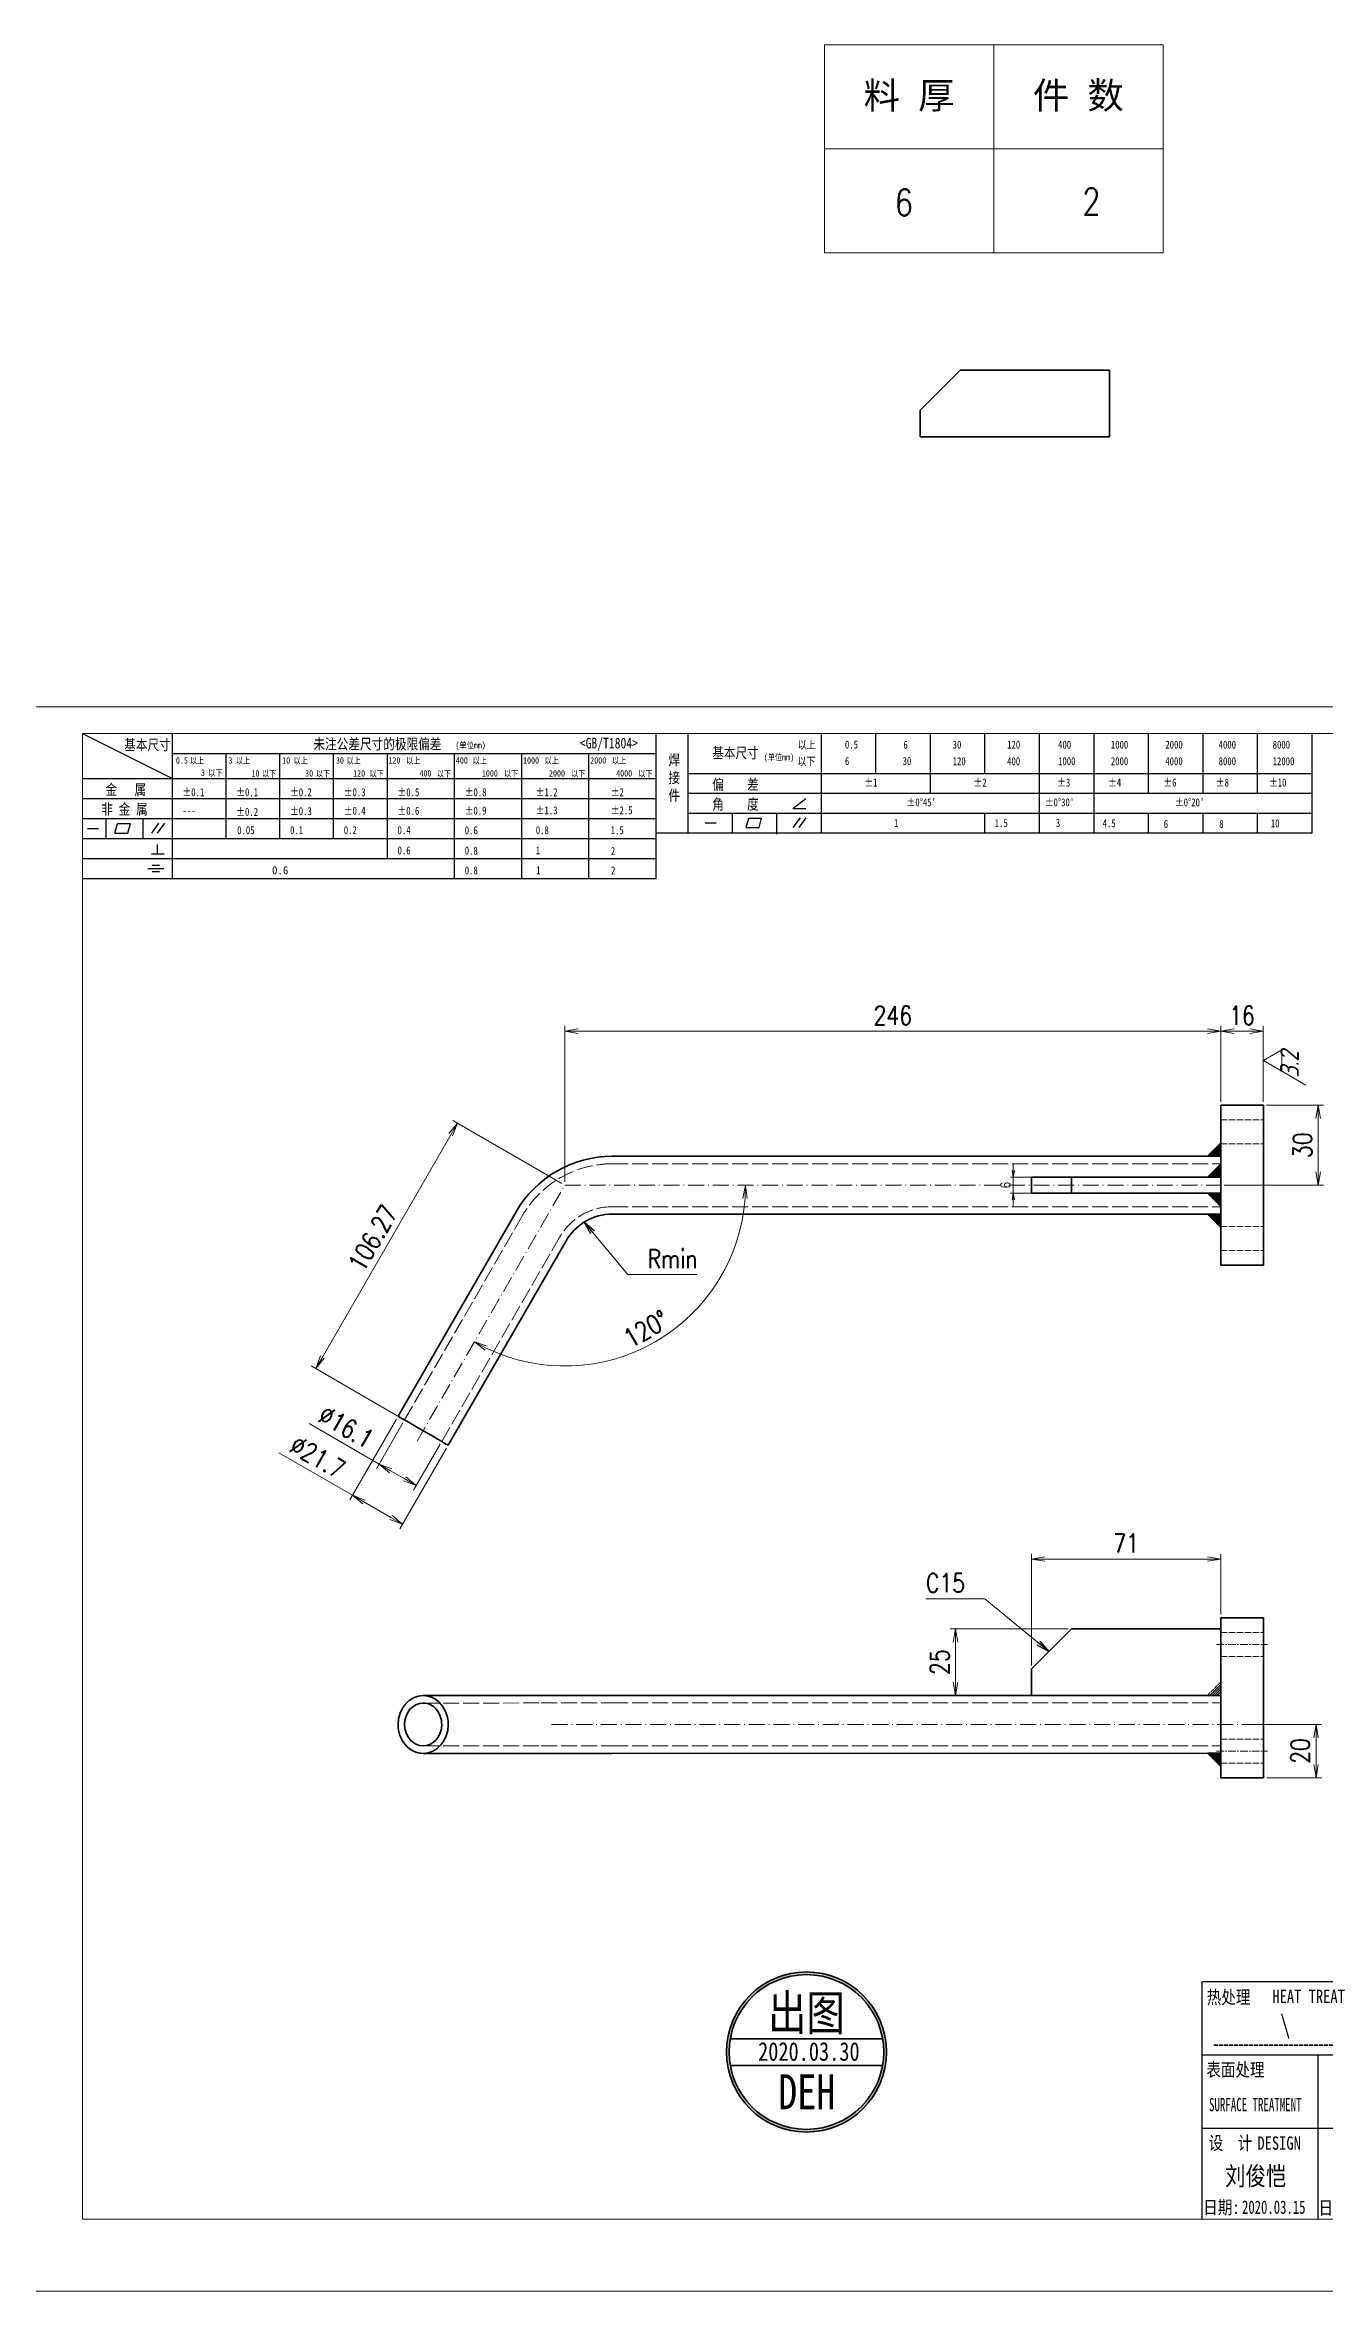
# Model space of a CAD drawing. Header units: millimetres. Extents: x 1333 to 359964, y -52803 to -5704.
# Drawn here: x 164653 to 165133, y -26402 to -25559 of the extents above; entities that cross this region are included whole.
import ezdxf
from ezdxf.enums import TextEntityAlignment as Align

# ---------------------------------------------------------------- set-up
doc = ezdxf.new("R2010")
doc.units = ezdxf.units.MM
doc.header["$LTSCALE"] = 0.5
for name, pattern in [('AM_ISO02W050x2', [3.75, 3, -0.75]), ('AM_ISO08W050x2', [9, 6, -0.75, 1.5, -0.75]), ('DASHDOT', [18.5, 12, -3, 0.5, -3]), ('DASHED', [15, 12, -3])]:
    doc.linetypes.add(name, pattern=pattern)
doc.layers.add('SYMBOL', color=7, linetype='Continuous')
doc.layers.add('图\\M+19E79\\M+195B6\\M+18E9A', color=7, linetype='Continuous')
for name, color, linetype, lineweight in [('中心线', 2, 'AM_ISO08W050x2', 18), ('印章专用-出图', 1, 'Continuous', 80), ('图框', 7, 'Continuous', 18), ('标注线', 3, 'Continuous', 18), ('热处理', 7, 'Continuous', 20), ('粗实线', 7, 'Continuous', 35), ('粗虚线', 6, 'AM_ISO02W050x2', 35), ('细实线', 3, 'Continuous', 18), ('虚线', 1, 'AM_ISO02W050x2', 18)]:
    doc.layers.add(name, color=color, linetype=linetype, lineweight=lineweight)
doc.layers.add('打印-禁用', color=7, linetype='Continuous', lineweight=15, plot=False)
doc.styles.add('DIM', font='romans.shx', dxfattribs={"width": 0.8, "bigfont": 'bigfont.shx'})
doc.styles.get("Standard").update_dxf_attribs({"font": 'simplex.shx'})
doc.styles.add('国标', font='simfang.ttf', dxfattribs={"width": 0.8})
doc.styles.add('机械长仿宋', font='gbenor.shx', dxfattribs={"height": 1, "bigfont": 'gbcbig.shx'})
doc.dimstyles.new('DEH 1-1$0', dxfattribs={"dimtxt": 3.5, "dimasz": 2.5, "dimexe": 1, "dimexo": 0.625, "dimgap": 1.2, "dimtad": 1, "dimzin": 9, "dimdsep": 46, "dimtxsty": 'DIM', "dimblk": 'OPEN', "dimcen": 0, "dimclrd": 8, "dimclre": 8, "dimclrt": 2, "dimazin": 2, "dimtfac": 0.5, "dimtmove": 0, "dimatfit": 3, "dimldrblk": 'OPEN', "dimfxl": 0, "dimtolj": 2, "dimlwd": 18, "dimlwe": 18, "dimarcsym": 0})
doc.dimstyles.new('DEH 1-2', dxfattribs={"dimscale": 2, "dimtxt": 3.5, "dimasz": 2.5, "dimexe": 1, "dimexo": 0.625, "dimgap": 1.2, "dimtad": 1, "dimtoh": 1, "dimdsep": 46, "dimtxsty": 'DIM', "dimblk": 'OPEN', "dimcen": 0, "dimclrd": 8, "dimclre": 8, "dimclrt": 2, "dimazin": 2, "dimtfac": 0.5, "dimtmove": 0, "dimatfit": 3, "dimldrblk": 'OPEN', "dimfxl": 0, "dimtolj": 2, "dimlwd": 18, "dimlwe": 18, "dimarcsym": 0})
doc.dimstyles.new('DEH 1-2$0', dxfattribs={"dimscale": 2, "dimtxt": 3.5, "dimasz": 2.5, "dimexe": 1, "dimexo": 0.625, "dimgap": 1.2, "dimtad": 1, "dimdsep": 46, "dimtxsty": 'DIM', "dimblk": 'OPEN', "dimcen": 0, "dimclrd": 8, "dimclre": 8, "dimclrt": 2, "dimazin": 2, "dimtfac": 0.5, "dimtmove": 0, "dimatfit": 3, "dimldrblk": 'OPEN', "dimfxl": 0, "dimtolj": 2, "dimlwd": 13, "dimlwe": 13, "dimarcsym": 0})
doc.dimstyles.new('DEH 1-2$7', dxfattribs={"dimscale": 2, "dimtxt": 3.5, "dimasz": 2.5, "dimexe": 1, "dimexo": 0.625, "dimgap": 1.2, "dimtad": 1, "dimdsep": 46, "dimtxsty": 'DIM', "dimblk": 'OPEN', "dimcen": 0, "dimclrd": 8, "dimclre": 8, "dimclrt": 2, "dimazin": 2, "dimtfac": 0.5, "dimtmove": 0, "dimatfit": 3, "dimldrblk": 'OPEN', "dimfxl": 0, "dimtolj": 2, "dimlwd": 13, "dimlwe": 13, "dimarcsym": 0})

# ---------------------------------------------------------------- blocks, each defined once
blk = doc.blocks.new('GZDEH零件A3图框V01版')
at = {"layer": '图\\M+19E79\\M+195B6\\M+18E9A', "color": 9}
for p, q in [((2882.49, -1554.46), (2899.37, -1562.92)), ((2899.37, -1581.67), (2899.37, -1554.46)), ((2990.09, -1581.67), (2990.09, -1554.46)), ((2996.09, -1573.08), (2996.09, -1554.46)), ((3021.09, -1561.98), (3021.09, -1554.46)), ((3031.31, -1561.98), (3031.31, -1554.46)), ((3041.53, -1561.98), (3041.53, -1554.46)), ((3051.75, -1561.98), (3051.75, -1554.46)), ((3061.98, -1561.98), (3061.98, -1554.46)), ((3072.2, -1561.98), (3072.2, -1554.46)), ((3082.42, -1561.98), (3082.42, -1554.46)), ((3092.64, -1561.98), (3092.64, -1554.46)), ((3102.86, -1561.98), (3102.86, -1554.46)), ((3113.09, -1573.08), (3113.09, -1554.46)), ((2899.37, -1558.24), (2990.09, -1558.24)), ((2909.45, -1574.17), (2909.45, -1558.24)), ((2919.53, -1574.17), (2919.53, -1558.24)), ((2929.61, -1574.17), (2929.61, -1558.24)), ((2939.69, -1577.92), (2939.69, -1558.24)), ((2952.29, -1581.67), (2952.29, -1558.24)), ((2964.89, -1581.67), (2964.89, -1558.24)), ((2977.49, -1581.67), (2977.49, -1558.24)), ((2996.09, -1561.98), (3113.09, -1561.98)), ((3021.09, -1573.08), (3021.09, -1561.98)), ((3041.53, -1565.68), (3041.53, -1561.98)), ((3061.98, -1573.08), (3061.98, -1561.98)), ((3072.2, -1573.08), (3072.2, -1561.98)), ((3082.42, -1565.68), (3082.42, -1561.98)), ((3092.64, -1565.68), (3092.64, -1561.98)), ((3102.86, -1565.68), (3102.86, -1561.98)), ((2882.49, -1562.92), (2990.09, -1562.92)), ((2996.09, -1565.68), (3113.09, -1565.68)), ((2882.49, -1566.67), (2990.09, -1566.67)), ((2882.49, -1570.42), (2990.09, -1570.42)), ((2886.92, -1574.12), (2886.92, -1570.42)), ((2893.91, -1574.12), (2893.91, -1570.42)), ((2996.09, -1569.38), (3113.09, -1569.38)), ((3004.42, -1573.08), (3004.42, -1569.38)), ((3006.97, -1572.12), (3007.45, -1570.33)), ((3007.45, -1570.33), (3009.86, -1570.33)), ((3009.39, -1572.12), (3009.86, -1570.33)), ((3012.75, -1573.08), (3012.75, -1569.38)), ((3015.75, -1568.51), (3018.15, -1566.66)), ((3015.75, -1568.51), (3018.15, -1568.51)), ((3015.81, -1572.12), (3017.15, -1570.26)), ((3016.89, -1572.12), (3018.23, -1570.26)), ((3051.75, -1573.08), (3051.75, -1569.38)), ((3082.42, -1573.08), (3082.42, -1569.48)), ((3092.64, -1573.08), (3092.64, -1569.38)), ((3102.86, -1573.08), (3102.86, -1569.38)), ((2882.49, -1574.17), (2990.09, -1574.17)), ((2883.43, -1572.27), (2885.49, -1572.27)), ((2888.59, -1573.16), (2889.07, -1571.37)), ((2888.59, -1573.16), (2891, -1573.16)), ((2889.07, -1571.37), (2891.48, -1571.37)), ((2891, -1573.16), (2891.48, -1571.37)), ((2895.52, -1573.16), (2896.85, -1571.3)), ((2896.6, -1573.16), (2897.94, -1571.3)), ((2990.09, -1573.08), (3113.09, -1573.08)), ((2999.26, -1571.23), (3001.32, -1571.23)), ((3006.97, -1572.12), (3009.39, -1572.12)), ((3012.75, -1573.33), (3012.75, -1573.08)), ((2882.49, -1577.92), (2990.09, -1577.92)), ((2895.42, -1577.05), (2897.81, -1577.05)), ((2896.58, -1577.05), (2896.58, -1575.28)), ((2882.49, -1581.67), (2990.09, -1581.67)), ((2894.79, -1579.77), (2897.77, -1579.77)), ((2895.57, -1579.17), (2896.92, -1579.17)), ((2895.57, -1580.37), (2896.93, -1580.37)), ((3272.49, -1788.46), (3092.49, -1788.46)), ((3181.99, -1802.21), (3092.49, -1802.21)), ((3114.17, -1802.21), (3114.17, -1815.96)), ((3181.99, -1815.96), (3092.49, -1815.96)), ((3114.17, -1815.96), (3114.17, -1832.96)), ((3114.17, -1815.96), (3114.17, -1832.96))]:
    blk.add_line(p, q, dxfattribs=at)
at = {"layer": '图\\M+19E79\\M+195B6\\M+18E9A', "color": 7}
blk.add_line((3272.49, -1788.46), (3092.49, -1788.46), dxfattribs=at)
at = {"layer": '图\\M+19E79\\M+195B6\\M+18E9A', "color": 9, "linetype": 'Continuous'}
blk.add_line((3092.49, -1832.96), (3092.49, -1788.46), dxfattribs=at)
at = {"layer": '图框', "linetype": 'Continuous'}
for p, q in [((2882.49, -1554.46), (2882.49, -1832.96)), ((3272.49, -1554.46), (2882.49, -1554.46)), ((2882.49, -1832.96), (3272.49, -1832.96))]:
    blk.add_line(p, q, dxfattribs=at)
at = {"layer": '打印-禁用', "linetype": 'Continuous'}
for p, q in [((3277.49, -1549.46), (2857.49, -1549.46)), ((2857.49, -1846.46), (3277.49, -1846.46))]:
    blk.add_line(p, q, dxfattribs=at)
at = {"layer": '图\\M+19E79\\M+195B6\\M+18E9A', "color": 9, "style": '国标'}
for s, height, width, p in [('基本尺寸', 2, 0.8, (2890.33, -1557.58)), ('未注公差尺寸的极限偏差', 2, 0.8, (2925.81, -1557.44)), ('<GB/T1804>', 2, 0.8, (2975.78, -1557.27)), ('基本尺寸', 2, 0.8, (3000.6, -1559.1)), ('以上', 1.5, 0.8, (3016.64, -1557.33)), ('0.5', 1.5, 0.8, (3025.49, -1557.3)), ('6', 1.5, 0.8, (3036.45, -1557.34)), ('30', 1.5, 0.8, (3045.69, -1557.31)), ('120', 1.5, 0.8, (3055.91, -1557.31)), ('400', 1.5, 0.8, (3065.46, -1557.31)), ('1000', 1.5, 0.8, (3075.36, -1557.31)), ('2000', 1.5, 0.8, (3085.57, -1557.31)), ('4000', 1.5, 0.8, (3095.57, -1557.31)), ('8000', 1.5, 0.8, (3105.7, -1557.31)), ('30', 1.2, 0.8, (2930.04, -1560.11)), ('以下', 1.5, 0.8, (3016.58, -1560.43)), ('6', 1.5, 0.8, (3025.49, -1560.38)), ('30', 1.5, 0.8, (3036.31, -1560.39)), ('120', 1.5, 0.8, (3045.69, -1560.41)), ('400', 1.5, 0.8, (3055.91, -1560.41)), ('1000', 1.5, 0.8, (3065.46, -1560.41)), ('2000', 1.5, 0.8, (3075.36, -1560.41)), ('4000', 1.5, 0.8, (3085.57, -1560.41)), ('8000', 1.5, 0.8, (3095.57, -1560.41)), ('12000', 1.5, 0.8, (3105.7, -1560.41)), ('金   属', 2, 0.8, (2886.82, -1565.98)), ('±0.1', 1.5, 0.8, (2901.27, -1566.23)), ('±0.1', 1.5, 0.8, (2911.35, -1566.23)), ('±0.2', 1.5, 0.8, (2921.43, -1566.23)), ('±0.3', 1.5, 0.8, (2931.51, -1566.23)), ('±0.5', 1.5, 0.8, (2941.59, -1566.23)), ('±0.8', 1.5, 0.8, (2954.19, -1566.23)), ('±1.2', 1.5, 0.8, (2967.51, -1566.23)), ('±2', 1.5, 0.8, (2981.58, -1566.23)), ('偏    差', 2, 0.8, (3000.6, -1565.04)), ('±1', 1.5, 0.8, (3029.16, -1564.42)), ('±2', 1.5, 0.8, (3049.61, -1564.42)), ('±3', 1.5, 0.8, (3065.3, -1564.42)), ('±4', 1.5, 0.8, (3074.85, -1564.42)), ('±6', 1.5, 0.8, (3085.22, -1564.42)), ('±8', 1.5, 0.8, (3095.06, -1564.42)), ('±10', 1.5, 0.8, (3105.02, -1564.42)), ('非 金 属', 2, 0.8, (2886.02, -1569.65)), ('---', 1.5, 0.8, (2901.27, -1569.65)), ('±0.2', 1.5, 0.8, (2911.35, -1569.92)), ('±0.3', 1.5, 0.8, (2921.43, -1569.77)), ('±0.4', 1.5, 0.8, (2931.51, -1569.71)), ('±0.6', 1.5, 0.8, (2941.59, -1569.71)), ('±0.9', 1.5, 0.8, (2954.19, -1569.68)), ('±1.3', 1.5, 0.8, (2967.51, -1569.62)), ('±2.5', 1.5, 0.8, (2981.58, -1569.61)), ('角    度', 2, 0.8, (3000.6, -1568.74)), ('1', 1.5, 0.8, (3034.69, -1571.98)), ("±0%%D45'", 1.5, 0.8, (3037.06, -1568.12)), ('1.5', 1.5, 0.8, (3053.59, -1572.01)), ("±0%%D30'", 1.5, 0.8, (3062.98, -1568.12)), ('3', 1.5, 0.8, (3065.05, -1571.98)), ('4.5', 1.5, 0.8, (3073.82, -1572.05)), ("±0%%D20'", 1.5, 0.8, (3087.38, -1568.12)), ('10', 1.5, 0.8, (3105.36, -1572.06)), ('0.1', 1.5, 0.8, (2921.43, -1573.34)), ('0.2', 1.5, 0.8, (2931.51, -1573.33)), ('0.4', 1.5, 0.8, (2941.59, -1573.33)), ('0.6', 1.5, 0.8, (2954.19, -1573.35)), ('0.8', 1.5, 0.8, (2967.51, -1573.33)), ('1.5', 1.5, 0.8, (2981.58, -1573.34)), ('6', 1.5, 0.8, (3085.28, -1572.19)), ('8', 1.5, 0.8, (3095.68, -1572.15)), ('0.6', 1.5, 0.8, (2941.59, -1577.14)), ('0.8', 1.5, 0.8, (2954.19, -1577.17)), ('1', 1.5, 0.8, (2967.51, -1577.12)), ('2', 1.5, 0.8, (2981.58, -1577.26)), ('0.8', 1.5, 0.8, (2954.19, -1580.87)), ('1', 1.5, 0.8, (2967.59, -1580.86)), ('2', 1.5, 0.8, (2981.62, -1580.89)), ('热处理', 2.5, 0.8, (3093.35, -1792.61)), ('表面处理', 2.5, 0.8, (3093.27, -1806.21)), ('SURFACE TREATMENT', 2.5, 0.6, (3093.77, -1812.75)), (' DESIGN', 2.5, 0.8, (3101.47, -1819.96))]:
    blk.add_text(s, height=height, dxfattribs=dict(at, width=width)).set_placement(p)
at = {"layer": '图\\M+19E79\\M+195B6\\M+18E9A', "color": 9, "lineweight": 15, "style": '国标', "width": 0.8}
for s, p in [('(单位mm)', (2952.44, -1557.27)), ('0.5', (2900.03, -1560.11)), ('以上', (2902.64, -1560.16)), ('3', (2904.73, -1562.41)), ('以下', (2906.1, -1562.46)), ('3', (2909.88, -1560.11)), ('以上', (2911.25, -1560.16)), ('10', (2914.19, -1562.54)), ('以下', (2916.18, -1562.59)), ('10', (2919.96, -1560.11)), ('以上', (2922.09, -1560.16)), ('30', (2924.27, -1562.54)), ('以下', (2926.26, -1562.59)), ('以上', (2932.02, -1560.16)), ('120', (2933.26, -1562.54)), ('以下', (2936.34, -1562.59)), ('120', (2939.88, -1560.11)), ('以上', (2943.21, -1560.16)), ('400', (2945.7, -1562.54)), ('以下', (2948.94, -1562.59)), ('400', (2952.52, -1560.11)), ('以上', (2955.68, -1560.16)), ('1000', (2957.41, -1562.54)), ('以下', (2961.54, -1562.59)), ('1000', (2965.12, -1560.11)), ('以上', (2969.16, -1560.16)), ('2000', (2969.99, -1562.54)), ('以下', (2974.14, -1562.59)), ('2000', (2977.72, -1560.11)), ('以上', (2981.8, -1560.16)), ('4000', (2982.59, -1562.54)), ('以下', (2986.74, -1562.59)), ('(单位mm)', (3010.27, -1559.51))]:
    blk.add_text(s, height=1.2, dxfattribs=at).set_placement(p)
at = {"layer": '图\\M+19E79\\M+195B6\\M+18E9A', "color": 9, "lineweight": 13, "style": '国标'}
blk.add_text('0.6', height=1.5, dxfattribs=at).set_placement((2918.05, -1580.85))
at = {"layer": '图\\M+19E79\\M+195B6\\M+18E9A', "color": 9, "style": '国标', "width": 0.8}
for s, p in [('HEAT TREAT', (3112.45, -1792.46)), ('设  计', (3097.79, -1819.96)), ('日期:', (3096.09, -1832)), ('日期:', (3117.71, -1832.1))]:
    blk.add_text(s, height=2.5, dxfattribs=at).set_placement(p, align=Align.CENTER)
at = {"layer": '图\\M+19E79\\M+195B6\\M+18E9A', "color": 9, "style": '国标'}
for s, insert, char_height, width, attachment_point in [('焊\\P接\\P件', (2992.39, -1558.41), 2, 3.1877, 1), ('0.05', (2911.51, -1573.37), 1.5, 5.1982, 7)]:
    blk.add_mtext(s, dxfattribs=dict(at, insert=insert, char_height=char_height, width=width, attachment_point=attachment_point))
blk = doc.blocks.new('DEH A3')
at = {"layer": '图框'}
blk.add_blockref('GZDEH零件A3图框V01版', (-2857.49, 1846.46), dxfattribs=at)
blk = doc.blocks.new('WELDING_5')
at = {"layer": '粗实线'}
blk.add_hatch(color=256, dxfattribs=at).paths.add_polyline_path([(0, 5), (0, 0), (5, 0)])
for q in [(0, 5), (5, 0)]:
    blk.add_line((0, 0), q, dxfattribs=at)
blk.add_lwpolyline([(0, 5), (5, 0)], dxfattribs=at)
blk = doc.blocks.new('_Open')
at = {"color": 0, "linetype": 'ByBlock', "lineweight": -2}
for p, q in [((-1, 0.17), (0, 0)), ((-1, -0.17), (0, 0)), ((0, 0), (-1, 0))]:
    blk.add_line(p, q, dxfattribs=at)
blk = doc.blocks.new('*D110')
at = {"layer": 'Defpoints', "color": 0, "transparency": 16777216}
for p in [(165023.27, -26127.09), (165094.27, -26149.08), (165023.27, -26168.24)]:
    blk.add_point(p, dxfattribs=at)
at = {"layer": '标注线', "color": 8, "lineweight": 13, "transparency": 16777216}
for p, q in [((165023.27, -26166.99), (165023.27, -26125.09)), ((165089.27, -26127.09), (165028.27, -26127.09)), ((165094.27, -26147.83), (165094.27, -26125.09))]:
    blk.add_line(p, q, dxfattribs=at)
at = {"layer": '标注线', "color": 8, "lineweight": 13, "transparency": 16777216, "xscale": 5, "yscale": 5, "zscale": 5, "rotation": 180}
blk.add_blockref('_Open', (165023.27, -26127.09), dxfattribs=at)
at = {"layer": '标注线', "color": 8, "lineweight": 13, "transparency": 16777216, "xscale": 5, "yscale": 5, "zscale": 5}
blk.add_blockref('_Open', (165094.27, -26127.09), dxfattribs=at)
at = {"layer": '标注线', "color": 2, "transparency": 16777216, "insert": (165058.77, -26121.19), "char_height": 7, "attachment_point": 5, "style": 'DIM'}
blk.add_mtext('\\A2;71', dxfattribs=at)
blk = doc.blocks.new('*D111')
at = {"layer": 'Defpoints', "color": 0, "transparency": 16777216}
for p in [(164994.79, -26153.24), (165038.27, -26153.24), (165023.28, -26178.24)]:
    blk.add_point(p, dxfattribs=at)
at = {"layer": '标注线', "color": 8, "lineweight": 13, "transparency": 16777216}
for p, q in [((165037.02, -26153.24), (164992.79, -26153.24)), ((164994.79, -26173.24), (164994.79, -26158.24)), ((165022.03, -26178.24), (164992.79, -26178.24))]:
    blk.add_line(p, q, dxfattribs=at)
at = {"layer": '标注线', "color": 8, "lineweight": 13, "transparency": 16777216, "xscale": 5, "yscale": 5, "zscale": 5}
for p, rotation in [((164994.79, -26153.24), 90), ((164994.79, -26178.24), 270)]:
    blk.add_blockref('_Open', p, dxfattribs=dict(at, rotation=rotation))
at = {"layer": '标注线', "color": 2, "transparency": 16777216, "insert": (164988.89, -26165.74), "char_height": 7, "attachment_point": 5, "rotation": 90, "style": 'DIM'}
blk.add_mtext('\\A2;25', dxfattribs=at)
blk = doc.blocks.new('WELDING_5_H')
at = {"layer": '虚线'}
h = blk.add_hatch(dxfattribs=at)
h.set_pattern_fill('ANSI31', color=256, scale=0.2, angle=90, style=0)
h.paths.add_polyline_path([(0, 5), (0, 0), (5, 0)])
for q in [(0, 5), (5, 0)]:
    blk.add_line((0, 0), q, dxfattribs=at)
blk.add_lwpolyline([(0, 5), (5, 0)], dxfattribs=at)
blk = doc.blocks.new('*D112')
at = {"layer": 'Defpoints', "color": 0, "transparency": 16777216}
for p in [(165106.15, -26189.08), (165130.04, -26189.08), (165110.28, -26209.07)]:
    blk.add_point(p, dxfattribs=at)
at = {"layer": '标注线', "color": 8, "lineweight": 13, "transparency": 16777216}
for p, q in [((165107.4, -26189.08), (165132.04, -26189.08)), ((165130.04, -26204.07), (165130.04, -26194.08)), ((165111.53, -26209.07), (165132.04, -26209.07))]:
    blk.add_line(p, q, dxfattribs=at)
at = {"layer": '标注线', "color": 8, "lineweight": 13, "transparency": 16777216, "xscale": 5, "yscale": 5, "zscale": 5}
for p, rotation in [((165130.04, -26189.08), 90), ((165130.04, -26209.07), 270)]:
    blk.add_blockref('_Open', p, dxfattribs=dict(at, rotation=rotation))
at = {"layer": '标注线', "color": 2, "transparency": 16777216, "insert": (165124.14, -26199.07), "char_height": 7, "attachment_point": 5, "rotation": 90, "style": 'DIM'}
blk.add_mtext('\\A2;20', dxfattribs=at)
blk = doc.blocks.new('*D113')
at = {"layer": 'Defpoints', "color": 0, "transparency": 16777216}
for p in [(164848.28, -25986.94), (164848.28, -25986.94), (165094.28, -25986.94), (164900.21, -26030.52), (164792.9, -26082.83)]:
    blk.add_point(p, dxfattribs=at)
at = {"layer": '标注线', "color": 8, "lineweight": 18, "transparency": 16777216}
blk.add_arc((164848.28, -25986.94), 67.79, 244.22245, 355.77313, dxfattribs=at)
at = {"layer": '标注线', "color": 8, "lineweight": 18, "transparency": 16777216, "xscale": 5, "yscale": 5, "zscale": 5}
for p, rotation in [((164916.07, -25986.94), 87.88656311979389), ((164814.38, -26045.65), 152.1090231538793)]:
    blk.add_blockref('_Open', p, dxfattribs=dict(at, rotation=rotation))
at = {"layer": '标注线', "color": 2, "transparency": 16777216, "insert": (164878.75, -26040.81), "char_height": 7, "attachment_point": 5, "rotation": 29.49692, "style": 'DIM'}
blk.add_mtext('\\A2;120\\M+1818B', dxfattribs=at)
blk = doc.blocks.new('*D114')
at = {"layer": 'Defpoints', "color": 0, "transparency": 16777216}
for p in [(165110.27, -25956.95), (165130.85, -25956.95), (165094.28, -25986.94)]:
    blk.add_point(p, dxfattribs=at)
at = {"layer": '标注线', "color": 8, "lineweight": 13, "transparency": 16777216}
for p, q in [((165111.52, -25956.95), (165132.85, -25956.95)), ((165130.85, -25981.94), (165130.85, -25961.95)), ((165095.53, -25986.94), (165132.85, -25986.94))]:
    blk.add_line(p, q, dxfattribs=at)
at = {"layer": '标注线', "color": 8, "lineweight": 13, "transparency": 16777216, "xscale": 5, "yscale": 5, "zscale": 5}
for p, rotation in [((165130.85, -25956.95), 90), ((165130.85, -25986.94), 270)]:
    blk.add_blockref('_Open', p, dxfattribs=dict(at, rotation=rotation))
at = {"layer": '标注线', "color": 2, "transparency": 16777216, "insert": (165124.95, -25971.94), "char_height": 7, "attachment_point": 5, "rotation": 90, "style": 'DIM'}
blk.add_mtext('\\A2;30', dxfattribs=at)
blk = doc.blocks.new('*D115')
at = {"layer": 'Defpoints', "color": 0, "transparency": 16777216}
for p in [(164785.75, -26073.54), (164804.54, -26084.39), (164768.62, -26103.2)]:
    blk.add_point(p, dxfattribs=at)
at = {"layer": '标注线', "color": 8, "lineweight": 13, "transparency": 16777216}
for p, q in [((164785.12, -26074.62), (164767.62, -26104.93)), ((164768.62, -26103.2), (164740.97, -26087.23)), ((164803.92, -26085.47), (164786.42, -26115.78)), ((164783.09, -26111.55), (164772.95, -26105.7))]:
    blk.add_line(p, q, dxfattribs=at)
at = {"layer": '标注线', "color": 8, "lineweight": 13, "transparency": 16777216, "xscale": 5, "yscale": 5, "zscale": 5}
for p, rotation in [((164768.62, -26103.2), 149.9999950073746), ((164787.42, -26114.05), 329.9999950073746)]:
    blk.add_blockref('_Open', p, dxfattribs=dict(at, rotation=rotation))
at = {"layer": '标注线', "color": 2, "transparency": 16777216, "insert": (164755.58, -26088.86), "char_height": 7, "attachment_point": 5, "rotation": 330, "style": 'DIM'}
blk.add_mtext('\\A2;%%c21.7', dxfattribs=at)
blk = doc.blocks.new('*D116')
at = {"layer": 'Defpoints', "color": 0, "transparency": 16777216}
for p in [(164788.17, -26074.94), (164802.12, -26082.99), (164778.62, -26091.49)]:
    blk.add_point(p, dxfattribs=at)
at = {"layer": '标注线', "color": 8, "lineweight": 13, "transparency": 16777216}
for p, q in [((164778.62, -26091.49), (164752.35, -26076.33)), ((164787.55, -26076.02), (164777.62, -26093.23)), ((164801.49, -26084.07), (164791.56, -26101.27)), ((164788.23, -26097.04), (164782.95, -26093.99))]:
    blk.add_line(p, q, dxfattribs=at)
at = {"layer": '标注线', "color": 8, "lineweight": 13, "transparency": 16777216, "xscale": 5, "yscale": 5, "zscale": 5}
for p, rotation in [((164778.62, -26091.49), 150.0045130564991), ((164792.56, -26099.54), 330.0045130564991)]:
    blk.add_blockref('_Open', p, dxfattribs=dict(at, rotation=rotation))
at = {"layer": '标注线', "color": 2, "transparency": 16777216, "insert": (164766.27, -26077.55), "char_height": 7, "attachment_point": 5, "rotation": 330.00451, "style": 'DIM'}
blk.add_mtext('\\A2;%%c16.1', dxfattribs=at)
blk = doc.blocks.new('*D117')
at = {"layer": 'Defpoints', "color": 0, "transparency": 16777216}
for p in [(164807.98, -25963.67), (164848.28, -25986.94), (164795.14, -26078.96)]:
    blk.add_point(p, dxfattribs=at)
at = {"layer": '标注线', "color": 8, "lineweight": 13, "transparency": 16777216}
for p, q in [((164847.19, -25986.31), (164806.25, -25962.67)), ((164757.34, -26051.37), (164805.48, -25968)), ((164794.05, -26078.34), (164753.11, -26054.7))]:
    blk.add_line(p, q, dxfattribs=at)
at = {"layer": '标注线', "color": 8, "lineweight": 13, "transparency": 16777216, "xscale": 5, "yscale": 5, "zscale": 5}
for p, rotation in [((164807.98, -25963.67), 59.99559184281728), ((164754.84, -26055.7), 239.9955918428173)]:
    blk.add_blockref('_Open', p, dxfattribs=dict(at, rotation=rotation))
at = {"layer": '标注线', "color": 2, "transparency": 16777216, "insert": (164776.3, -26006.73), "char_height": 7, "attachment_point": 5, "rotation": 59.99559, "style": 'DIM'}
blk.add_mtext('\\A2;106.27', dxfattribs=at)
blk = doc.blocks.new('*D118')
at = {"layer": 'Defpoints', "color": 0, "transparency": 16777216}
for p in [(164848.28, -25929.18), (165094.28, -25956.95), (164848.28, -25986.94)]:
    blk.add_point(p, dxfattribs=at)
at = {"layer": '标注线', "color": 8, "lineweight": 13, "transparency": 16777216}
for p, q in [((164848.28, -25985.69), (164848.28, -25927.18)), ((165089.28, -25929.18), (164853.28, -25929.18)), ((165094.28, -25955.7), (165094.28, -25927.18))]:
    blk.add_line(p, q, dxfattribs=at)
at = {"layer": '标注线', "color": 8, "lineweight": 13, "transparency": 16777216, "xscale": 5, "yscale": 5, "zscale": 5, "rotation": 180}
blk.add_blockref('_Open', (164848.28, -25929.18), dxfattribs=at)
at = {"layer": '标注线', "color": 8, "lineweight": 13, "transparency": 16777216, "xscale": 5, "yscale": 5, "zscale": 5}
blk.add_blockref('_Open', (165094.28, -25929.18), dxfattribs=at)
at = {"layer": '标注线', "color": 2, "transparency": 16777216, "insert": (164971.28, -25923.28), "char_height": 7, "attachment_point": 5, "style": 'DIM'}
blk.add_mtext('\\A2;246', dxfattribs=at)
blk = doc.blocks.new('*D119')
at = {"layer": 'Defpoints', "color": 0, "transparency": 16777216}
for p in [(165110.27, -25929.18), (165094.28, -25956.94), (165110.27, -25956.95)]:
    blk.add_point(p, dxfattribs=at)
at = {"layer": '标注线', "color": 8, "lineweight": 13, "transparency": 16777216}
for p, q in [((165094.28, -25955.69), (165094.28, -25927.18)), ((165099.28, -25929.18), (165105.27, -25929.18)), ((165110.27, -25955.7), (165110.27, -25927.18))]:
    blk.add_line(p, q, dxfattribs=at)
at = {"layer": '标注线', "color": 8, "lineweight": 13, "transparency": 16777216, "xscale": 5, "yscale": 5, "zscale": 5, "rotation": 180}
blk.add_blockref('_Open', (165094.28, -25929.18), dxfattribs=at)
at = {"layer": '标注线', "color": 8, "lineweight": 13, "transparency": 16777216, "xscale": 5, "yscale": 5, "zscale": 5}
blk.add_blockref('_Open', (165110.27, -25929.18), dxfattribs=at)
at = {"layer": '标注线', "color": 2, "transparency": 16777216, "insert": (165102.28, -25923.28), "char_height": 7, "attachment_point": 5, "style": 'DIM'}
blk.add_mtext('\\A2;16', dxfattribs=at)
blk = doc.blocks.new('FINISHER_BL')
at = {"layer": '细实线'}
for p, q in [((0, 0), (-4.62, -8)), ((2.02, -3.5), (0, 0)), ((-2.02, -3.5), (2.02, -3.5))]:
    blk.add_line(p, q, dxfattribs=at)
at = {"layer": '细实线', "color": 2, "style": '机械长仿宋', "oblique": 15}
blk.add_attdef('0.0', text='', height=3.5, dxfattribs=at).set_placement((-3.21, -3.16), align=Align.TOP_LEFT)
blk = doc.blocks.new('出图章')
at = {"layer": '印章专用-出图'}
h = blk.add_hatch(color=256, dxfattribs=at)
h.paths.add_polyline_path([(-15, 0, 1), (15, 0, 1)])
h.paths.add_polyline_path([(14.5, 0, -1), (-14.5, 0, -1)], flags=16)
h.paths.add_polyline_path([(-7.31, -12.35), (7.41, -12.35), (7.41, -2.73), (-7.31, -2.73)], flags=8)
at = {"layer": '印章专用-出图', "lineweight": 35}
for p, q in [((-14.28, 2.5), (14.28, 2.5)), ((-14.28, -2.5), (14.28, -2.5))]:
    blk.add_line(p, q, dxfattribs=at)
for radius in [15, 14.5]:
    blk.add_circle((0, 0), radius, dxfattribs=at)
at = {"layer": '印章专用-出图', "color": 4, "style": '国标', "width": 0.8}
blk.add_text('DEH', height=6.562, dxfattribs=at).set_placement((0.05, -10.74), align=Align.CENTER)
at = {"layer": '印章专用-出图', "color": 3, "style": '国标', "width": 0.8}
blk.add_attdef('出图', text='', height=6.6, dxfattribs=at).set_placement((0, 7.35), align=Align.MIDDLE_CENTER)
at = {"layer": '印章专用-出图', "color": 2, "style": '国标', "width": 0.8}
blk.add_attdef('XXXX.XX.XX', text='', height=3.5, dxfattribs=at).set_placement((0.45, 0.1), align=Align.MIDDLE_CENTER)
blk = doc.blocks.new('YZ-CT')
at = {"layer": '印章专用-出图'}
blk.add_blockref('出图章', (0.63, 0), dxfattribs=at).add_auto_attribs({'出图': '出图', 'XXXX.XX.XX': '2020.03.30'})
blk = doc.blocks.new('*D483')
at = {"layer": 'Defpoints', "color": 0, "transparency": 16777216}
for p in [(165016.5, -25983.94), (165038.27, -25983.94), (165038.27, -25989.94)]:
    blk.add_point(p, dxfattribs=at)
at = {"layer": '标注线', "color": 8, "lineweight": 18, "transparency": 16777216}
for p, q in [((165016.5, -25981.44), (165016.5, -25978.94)), ((165037.65, -25983.94), (165015.5, -25983.94)), ((165016.5, -25989.94), (165016.5, -25983.94)), ((165037.65, -25989.94), (165015.5, -25989.94)), ((165016.5, -25992.44), (165016.5, -25994.94))]:
    blk.add_line(p, q, dxfattribs=at)
at = {"layer": '标注线', "color": 8, "lineweight": 18, "transparency": 16777216, "xscale": 2.5, "yscale": 2.5, "zscale": 2.5}
for p, rotation in [((165016.5, -25983.94), 270), ((165016.5, -25989.94), 90)]:
    blk.add_blockref('_Open', p, dxfattribs=dict(at, rotation=rotation))
at = {"layer": '标注线', "color": 2, "transparency": 16777216, "insert": (165013.55, -25986.94), "char_height": 3.5, "attachment_point": 5, "rotation": 90, "style": 'DIM'}
blk.add_mtext('\\A2;6', dxfattribs=at)
blk = doc.blocks.new('*T481')
at = {"color": 0, "linetype": 'ByBlock', "lineweight": -2, "transparency": 16777216}
for p, q in [((0, 0), (127, 0)), ((0, 0), (0, -78)), ((63.5, 0), (63.5, -78)), ((127, 0), (127, -78)), ((0, -39), (127, -39)), ((0, -78), (127, -78))]:
    blk.add_line(p, q, dxfattribs=at)
at = {"color": 0, "transparency": 16777216, "char_height": 10, "width": 60.5, "attachment_point": 5}
for s, insert in [('{\\fSimSun|b0|i0|c134|p2;料 厚}', (31.75, -19.5)), ('{\\fSimSun|b0|i0|c134|p2;件 数}', (95.25, -19.5))]:
    blk.add_mtext(s, dxfattribs=dict(at, insert=insert))
blk = doc.blocks.new('拆图参数')
blk.add_blockref('*T481', (-63.5, 78))
at = {"style": 'DIM', "width": 0.8}
blk.add_attdef('6', text='', height=10, dxfattribs=at).set_placement((-37.13, 18.91), align=Align.MIDDLE_LEFT)
blk.add_attdef('1', text='', height=10, dxfattribs=at).set_placement((36.65, 19.27), align=Align.MIDDLE_CENTER)

msp = doc.modelspace()

# ---------------------------------------------------------------- linework, layer by layer
at = {"layer": '中心线', "linetype": 'DASHDOT', "lineweight": 13}
for p, q in [((164792.902, -26082.834), (164848.277, -25986.939)), ((164848.277, -25986.939), (165094.277, -25986.939)), ((164843.268, -26189.107), (165117.098, -26189.076))]:
    msp.add_line(p, q, dxfattribs=at)
at = {"layer": '中心线', "linetype": 'DASHDOT', "lineweight": 13, "ltscale": 0.48}
for p, q in [((165092.674, -26159.075), (165111.874, -26159.073)), ((165092.674, -26159.082), (165111.874, -26159.08)), ((165092.678, -26199.075), (165111.878, -26199.073)), ((165092.678, -26199.082), (165111.878, -26199.08))]:
    msp.add_line(p, q, dxfattribs=at)
at = {"layer": '标注线'}
msp.add_line((160574.502, -26401.55), (179981.94, -26401.55), dxfattribs=at)
at = {"layer": '粗实线', "lineweight": 35}
for p, q in [((164996.558, -25681.379), (164981.56, -25696.38)), ((165052.558, -25681.372), (164996.558, -25681.379)), ((165052.561, -25706.373), (165052.558, -25681.372)), ((164981.561, -25706.381), (165052.561, -25706.373)), ((165094.273, -26016.946), (165094.273, -25956.946)), ((165110.273, -26016.946), (165110.273, -25956.946)), ((165110.279, -25956.936), (165110.279, -26016.936)), ((164866.088, -25976.089), (165094.277, -25976.089)), ((165023.276, -25983.941), (165094.276, -25983.941)), ((165094.273, -25983.945), (165038.273, -25983.945)), ((164785.749, -26073.542), (164829.975, -25996.939)), ((165094.273, -25989.945), (165038.273, -25989.945)), ((164866.088, -25997.789), (165094.277, -25997.789)), ((164804.541, -26084.392), (164848.768, -26007.789)), ((165038.273, -26153.234), (165023.275, -26168.236)), ((165038.273, -26153.235), (165023.275, -26168.237)), ((165094.273, -26153.228), (165038.273, -26153.234)), ((165094.273, -26153.229), (165038.273, -26153.235)), ((165094.279, -26209.083), (165094.273, -26149.083)), ((165110.279, -26209.082), (165110.273, -26149.082)), ((164795.141, -26178.277), (164839.367, -26178.26)), ((164839.367, -26178.26), (164866.087, -26178.254)), ((164866.087, -26178.254), (165023.276, -26178.236)), ((165023.276, -26178.237), (165094.276, -26178.229)), ((164795.149, -26199.977), (164839.376, -26199.96)), ((164839.376, -26199.96), (164866.09, -26199.954)), ((164866.09, -26199.954), (165094.278, -26199.928))]:
    msp.add_line(p, q, dxfattribs=at)
at = {"layer": '粗实线', "lineweight": 35, "ltscale": 0.25}
for p, q in [((164981.56, -25696.381), (164981.561, -25706.381)), ((165023.275, -26168.237), (165023.276, -26178.237))]:
    msp.add_line(p, q, dxfattribs=at)
at = {"layer": '粗实线', "lineweight": 35, "ltscale": 0.000299474}
for p, q in [((165094.273, -25956.946), (165094.279, -25956.936)), ((165110.273, -25956.946), (165110.279, -25956.936)), ((165110.279, -26016.936), (165110.273, -26016.946))]:
    msp.add_line(p, q, dxfattribs=at)
at = {"layer": '粗实线', "lineweight": 35, "ltscale": 0.4}
for p, q in [((165094.273, -25956.946), (165110.273, -25956.946)), ((165110.279, -25956.936), (165094.279, -25956.936)), ((165110.273, -26016.946), (165094.273, -26016.946)), ((165094.273, -26149.074), (165110.273, -26149.072)), ((165110.273, -26149.082), (165094.273, -26149.083)), ((165110.279, -26209.082), (165094.279, -26209.083))]:
    msp.add_line(p, q, dxfattribs=at)
at = {"layer": '粗实线', "lineweight": 35, "ltscale": 4.99123e-05}
msp.add_line((165023.275, -25983.943), (165023.276, -25983.941), dxfattribs=at)
at = {"layer": '粗实线', "lineweight": 35, "ltscale": 0.374958}
for p, q in [((165038.273, -25983.945), (165023.275, -25983.943)), ((165038.273, -25989.945), (165023.275, -25989.943))]:
    msp.add_line(p, q, dxfattribs=at)
at = {"layer": '粗实线', "lineweight": 35, "ltscale": 0.15}
for p, q in [((165023.275, -25983.943), (165023.275, -25989.943)), ((165038.273, -25989.945), (165038.273, -25983.945))]:
    msp.add_line(p, q, dxfattribs=at)
at = {"layer": '粗实线', "lineweight": 35, "ltscale": 0.000246716}
for p, q in [((165094.273, -26149.083), (165094.273, -26149.074)), ((165110.273, -26149.082), (165110.273, -26149.072))]:
    msp.add_line(p, q, dxfattribs=at)
at = {"layer": '粗实线', "lineweight": 35}
msp.add_arc((164866.088, -26017.789), 20, 89.999995, 119.999993, dxfattribs=at)
for centre, major_axis, ratio, start_param, end_param in [((165110.274, -25966.944), (0, 4.5), 0.0001132, 0.0000294, 3.1416221), ((165110.274, -25966.944), (0, 4.5), 0.0001132, 3.6416969, 6.2832147), ((165110.278, -25966.937), (0, 4.5), 0.0001132, 0.0000294, 3.1416221), ((165110.278, -25966.937), (0, 4.5), 0.0001132, 3.6416969, 6.2832147), ((165110.274, -25966.944), (0, 4.5), 0.0001132, 3.1416221, 3.6416969), ((165110.278, -25966.937), (0, 4.5), 0.0001132, 3.1416221, 3.6416969), ((164866.088, -26017.789), (34.354, -23.637), 1, 2.1734551, 3.2206527), ((164866.088, -26017.789), (16.477, -11.337), 1, 2.6970539, 3.2206527), ((165110.274, -26006.944), (0, 4.5), 0.0001132, 0.0000294, 3.1416221), ((165110.274, -26006.944), (0, 4.5), 0.0001132, 3.6416969, 6.2832147), ((165110.278, -26006.937), (0, 4.5), 0.0001132, 0.0000294, 3.1416221), ((165110.278, -26006.937), (0, 4.5), 0.0001132, 3.6416969, 6.2832147), ((165110.274, -26006.944), (0, 4.5), 0.0001132, 3.1416221, 3.6416969), ((165110.278, -26006.937), (0, 4.5), 0.0001132, 3.1416221, 3.6416969), ((164795.145, -26078.967), (9.396, -5.425), 0.000199, 3.1415769, 6.2831695), ((164795.145, -26189.127), (0.004, -10.85), 0.8660253, 3.1415948, 4.71206), ((164795.145, -26189.127), (0.003, -8.05), 0.8660253, 3.1415948, 6.2831874), ((164795.145, -26189.127), (0.004, -10.85), 0.8660253, 1.5704674, 3.1415948), ((164795.145, -26189.127), (0.003, -8.05), 0.8660253, 1.5704674, 3.1415948), ((164795.145, -26189.127), (0.004, -10.85), 0.8660253, 4.71206, 6.2831874), ((164795.145, -26189.127), (0.003, -8.05), 0.8660253, 0.0000021, 1.5704674), ((164795.145, -26189.127), (0.004, -10.85), 0.8660253, 0.0000021, 1.5704674)]:
    msp.add_ellipse(centre, major_axis=major_axis, ratio=ratio, start_param=start_param, end_param=end_param, dxfattribs=at)
at = {"layer": '粗虚线'}
msp.add_line((165091.693, -26309.407), (165147.415, -26309.407), dxfattribs=at)
at = {"layer": '虚线', "linetype": 'DASHED', "lineweight": 13, "ltscale": 0.4}
for p, q in [((165094.274, -25962.444), (165110.274, -25962.444)), ((165094.278, -25962.437), (165110.278, -25962.437)), ((165094.274, -25971.444), (165110.274, -25971.444)), ((165094.278, -25971.437), (165110.278, -25971.437)), ((165094.274, -26002.444), (165110.274, -26002.444)), ((165094.278, -26002.437), (165110.278, -26002.437)), ((165094.274, -26011.444), (165110.274, -26011.444)), ((165094.278, -26011.437), (165110.278, -26011.437)), ((165110.279, -26016.936), (165094.279, -26016.936)), ((165094.273, -26154.575), (165110.273, -26154.573)), ((165094.273, -26154.582), (165110.273, -26154.58)), ((165094.274, -26163.575), (165110.274, -26163.573)), ((165094.274, -26163.582), (165110.274, -26163.58)), ((165094.278, -26194.575), (165110.278, -26194.573)), ((165094.278, -26194.582), (165110.278, -26194.58)), ((165094.279, -26203.575), (165110.279, -26203.573)), ((165094.279, -26203.582), (165110.279, -26203.58)), ((165110.279, -26209.072), (165094.279, -26209.074))]:
    msp.add_line(p, q, dxfattribs=at)
at = {"layer": '虚线', "linetype": 'DASHED', "lineweight": 13}
for p, q in [((165094.279, -26016.936), (165094.279, -25956.936)), ((164866.088, -25976.089), (165094.277, -25976.089)), ((164866.088, -25978.889), (165094.277, -25978.889)), ((164866.088, -25978.889), (165094.277, -25978.889)), ((164866.088, -25994.989), (165094.277, -25994.989)), ((164866.088, -25994.989), (165094.277, -25994.989)), ((165023.276, -25989.941), (165094.276, -25989.941)), ((164788.174, -26074.942), (164832.4, -25998.339)), ((164866.088, -25997.789), (165094.277, -25997.789)), ((164802.117, -26082.992), (164846.343, -26006.389)), ((164795.142, -26181.077), (164839.368, -26181.06)), ((164839.368, -26181.06), (164866.088, -26181.054)), ((164866.088, -26181.054), (165094.276, -26181.028)), ((165023.276, -26178.236), (165094.276, -26178.228)), ((165023.276, -26178.236), (165094.276, -26178.228)), ((164795.148, -26197.177), (164839.375, -26197.16)), ((164839.375, -26197.16), (164866.089, -26197.154)), ((164866.089, -26197.154), (165094.278, -26197.128))]:
    msp.add_line(p, q, dxfattribs=at)
at = {"layer": '虚线', "linetype": 'DASHED', "lineweight": 13, "ltscale": 0.15}
for p, q in [((165023.276, -25989.941), (165023.276, -25983.941)), ((165094.273, -25989.945), (165094.273, -25983.945)), ((165094.276, -25983.941), (165094.276, -25989.941))]:
    msp.add_line(p, q, dxfattribs=at)
at = {"layer": '虚线', "linetype": 'DASHED', "lineweight": 13, "ltscale": 0.000124781}
for p, q in [((165094.273, -25983.945), (165094.276, -25983.941)), ((165094.273, -25989.945), (165094.276, -25989.941))]:
    msp.add_line(p, q, dxfattribs=at)
at = {"layer": '虚线', "linetype": 'DASHED', "lineweight": 13, "ltscale": 4.99123e-05}
msp.add_line((165023.275, -25989.943), (165023.276, -25989.941), dxfattribs=at)
at = {"layer": '虚线', "linetype": 'DASHED', "lineweight": 13, "ltscale": 0.000299474}
msp.add_line((165094.279, -26016.936), (165094.273, -26016.946), dxfattribs=at)
at = {"layer": '虚线', "linetype": 'DASHED', "lineweight": 13, "ltscale": 0.271295}
msp.add_line((165094.276, -26178.228), (165094.277, -26189.08), dxfattribs=at)
at = {"layer": '虚线', "linetype": 'DASHED', "lineweight": 13, "ltscale": 0.271205}
msp.add_line((165094.277, -26189.08), (165094.278, -26199.928), dxfattribs=at)
at = {"layer": '虚线', "linetype": 'DASHED', "lineweight": 13}
for centre, radius, start, end in [((164866.088, -26017.789), 38.9, 89.999994, 149.999995), ((164866.088, -26017.789), 38.9, 89.999994, 122.204222), ((164866.088, -26017.789), 41.7, 89.999994, 112.499995), ((164866.088, -26017.789), 22.8, 89.999994, 149.999995), ((164866.088, -26017.789), 22.8, 89.999994, 122.204221), ((149811.728, -52031.002), 29966.833, 59.9792501, 60.0207399)]:
    msp.add_arc(centre, radius, start, end, dxfattribs=at)
for centre, major_axis, ratio, start_param, end_param in [((165094.274, -25966.944), (0, 4.5), 0.0001132, 0.0000294, 3.1416221), ((165094.274, -25966.944), (0, 4.5), 0.0001132, 3.6416969, 6.2832147), ((165094.278, -25966.937), (0, 4.5), 0.0001132, 0.0000294, 3.1416221), ((165094.278, -25966.937), (0, 4.5), 0.0001132, 3.6416969, 6.2832147), ((165094.274, -25966.944), (0, 4.5), 0.0001132, 3.1416221, 3.6416969), ((165094.278, -25966.937), (0, 4.5), 0.0001132, 3.1416221, 3.6416969), ((165094.277, -25986.939), (0, 10.85), 0.0001132, 0.0001645, 3.1417571), ((165094.277, -25986.939), (0, -8.05), 0.0001132, 3.1417571, 6.2833498), ((165094.277, -25986.939), (0, 10.85), 0.0001132, 3.1417571, 6.2833498), ((165094.277, -25986.939), (0, -8.05), 0.0001132, 0.0001645, 3.1417571), ((164866.088, -26017.789), (16.477, -11.337), 1, 2.1734551, 2.6970539), ((165094.274, -26006.944), (0, 4.5), 0.0001132, 0.0000294, 3.1416221), ((165094.274, -26006.944), (0, 4.5), 0.0001132, 3.6416969, 6.2832147), ((165094.278, -26006.937), (0, 4.5), 0.0001132, 0.0000294, 3.1416221), ((165094.278, -26006.937), (0, 4.5), 0.0001132, 3.6416969, 6.2832147), ((165094.274, -26006.944), (0, 4.5), 0.0001132, 3.1416221, 3.6416969), ((165094.278, -26006.937), (0, 4.5), 0.0001132, 3.1416221, 3.6416969), ((164795.145, -26078.967), (6.972, -4.025), 0.000199, 3.1415769, 6.2831695), ((164795.145, -26078.967), (6.972, -4.025), 0.000199, 6.2831695, 9.4247622)]:
    msp.add_ellipse(centre, major_axis=major_axis, ratio=ratio, start_param=start_param, end_param=end_param, dxfattribs=at)

# ---------------------------------------------------------------- block references
at = {"layer": 'SYMBOL', "xscale": 2, "yscale": 2, "zscale": 2, "rotation": 90}
msp.add_blockref('FINISHER_BL', (165110.273, -25940.179), dxfattribs=at).add_auto_attribs({'0.0': '3.2'})
at = {"layer": '印章专用-出图', "xscale": 2, "yscale": 2, "zscale": 2}
msp.add_blockref('YZ-CT', (164937.659, -26311.916), dxfattribs=at)
at = {"layer": '图框', "xscale": 2, "yscale": 2, "zscale": 2}
msp.add_blockref('DEH A3', (164617.344, -26401.55), dxfattribs=at)
at = {"layer": '标注线'}
msp.add_blockref('拆图参数', (165009.147, -25637.407), dxfattribs=at).add_auto_attribs({'1': '2', '6': '6'})
at = {"layer": '粗实线'}
for p, rotation in [((165094.279, -25976.089), 89.99374797232362), ((165094.279, -25983.952), 89.99374797232362), ((165094.292, -26199.915), 180.0002551224065)]:
    msp.add_blockref('WELDING_5', p, dxfattribs=dict(at, rotation=rotation))
at = {"layer": '粗实线', "xscale": -1, "rotation": 90.00624302136491}
for p in [(165094.279, -25989.938), (165094.271, -25997.789)]:
    msp.add_blockref('WELDING_5', p, dxfattribs=at)
at = {"layer": '虚线', "rotation": 90.01901740477804}
msp.add_blockref('WELDING_5_H', (165094.275, -26178.228), dxfattribs=at)

# ---------------------------------------------------------------- texts
at = {"layer": '图\\M+19E79\\M+195B6\\M+18E9A', "color": 3, "style": '国标'}
for s, height, width, p in [('刘俊恺', 7, 0.8, (165095.94, -26361.917)), ('2020.03.15', 5, 0.7, (165102.27, -26372.59))]:
    msp.add_text(s, height=height, dxfattribs=dict(at, width=width)).set_placement(p)
at = {"layer": '标注线', "color": 2, "char_height": 7, "style": 'DIM'}
for s, insert, attachment_point in [('\\A2;Rmin', (164879.292, -26018.041), 7), ('\\A2;C15', (164998.363, -26139.571), 9)]:
    msp.add_mtext(s, dxfattribs=dict(at, insert=insert, attachment_point=attachment_point))
at = {"layer": '热处理', "color": 3, "style": '国标', "width": 0.8}
msp.add_text('\\', height=7, dxfattribs=at).set_placement((165118.503, -26305.158), align=Align.CENTER)

# ---------------------------------------------------------------- dimensions: what is measured, and where the dimension line sits
at = {"layer": '标注线'}
for base, p1, p2, picture, middle in [((164848.277, -25929.179), (165094.279, -25956.946), (164848.277, -25986.939), '*D118', (164971.278, -25923.279)), ((165023.275, -26127.09), (165094.273, -26149.083), (165023.275, -26168.236), '*D110', (165058.774, -26121.19))]:
    dim = msp.add_linear_dim(base=base, p1=p1, p2=p2, dimstyle='DEH 1-2$0', dxfattribs=at)
    dim.commit()
    dim.dimension.update_dxf_attribs({"geometry": picture, "text_midpoint": middle})
dim = msp.add_linear_dim(base=(165110.273, -25929.179), p1=(165094.279, -25956.936), p2=(165110.273, -25956.946), dimstyle='DEH 1-2$0', override={"dimdec": 1}, dxfattribs=at)
dim.commit()
dim.dimension.update_dxf_attribs({"geometry": '*D119', "text_midpoint": (165102.276, -25923.279)})
for p1, p2, distance, dimstyle, picture, middle in [((164795.137, -26078.964), (164848.277, -25986.939), 46.53, 'DEH 1-2$0', '*D117', (164776.303, -26006.733)), ((165038.273, -25989.945), (165038.273, -25983.945), 21.778, 'DEH 1-1$0', '*D483', (165013.546, -25986.945))]:
    dim = msp.add_aligned_dim(p1=p1, p2=p2, distance=distance, dimstyle=dimstyle, dxfattribs=at)
    dim.commit()
    dim.dimension.update_dxf_attribs({"geometry": picture, "text_midpoint": middle})
for base, p1, p2, picture, middle in [((165130.85, -25956.946), (165094.279, -25986.936), (165110.273, -25956.946), '*D114', (165124.95, -25971.941)), ((165130.044, -26189.077), (165110.279, -26209.072), (165106.15, -26189.077), '*D112', (165124.144, -26199.074))]:
    dim = msp.add_linear_dim(base=base, p1=p1, p2=p2, angle=90, dimstyle='DEH 1-2$0', override={"dimdec": 1}, dxfattribs=at)
    dim.commit()
    dim.dimension.update_dxf_attribs({"geometry": picture, "text_midpoint": middle})
dim = msp.add_angular_dim_2l(base=(164900.207, -26030.516), line1=((164848.277, -25986.939), (165094.277, -25986.939)), line2=((164792.902, -26082.834), (164848.277, -25986.939)), dimstyle='DEH 1-2', dxfattribs=at)
dim.commit()
dim.dimension.update_dxf_attribs({"geometry": '*D113', "text_midpoint": (164881.656, -26045.943), "dimtype": 162})
for p1, p2, distance, picture, middle in [((164802.117, -26082.99), (164788.174, -26074.942), 19.112, '*D116', (164766.268, -26077.552)), ((164804.542, -26084.391), (164785.749, -26073.541), 34.249, '*D115', (164755.582, -26088.859))]:
    dim = msp.add_aligned_dim(p1=p1, p2=p2, distance=distance, dimstyle='DEH 1-2$0', override={"dimpost": '%%c<>'}, dxfattribs=at)
    dim.commit()
    dim.dimension.update_dxf_attribs({"geometry": picture, "text_midpoint": middle})
dim = msp.add_linear_dim(base=(164994.792, -26153.235), p1=(165023.276, -26178.236), p2=(165038.273, -26153.235), angle=90, dimstyle='DEH 1-2$0', dxfattribs=at)
dim.commit()
dim.dimension.update_dxf_attribs({"geometry": '*D111', "text_midpoint": (164988.892, -26165.736)})

# ---------------------------------------------------------------- leaders
at = {"layer": '标注线', "annotation_type": 0, "has_hookline": 1}
for points, hookline_direction, text_width in [([(164855.51, -26000.816), (164871.892, -26020.441), (164876.892, -26020.441)], 0, 18.667), ([(165029.778, -26161.732), (165005.763, -26141.971), (165000.763, -26141.971)], 1, 14.667)]:
    msp.add_leader(points, dimstyle='DEH 1-2$7', override={"dimgap": 1.2, "dimtad": 1}, dxfattribs=dict(at, hookline_direction=hookline_direction, text_width=text_width))

doc.saveas('drawing.dxf')
